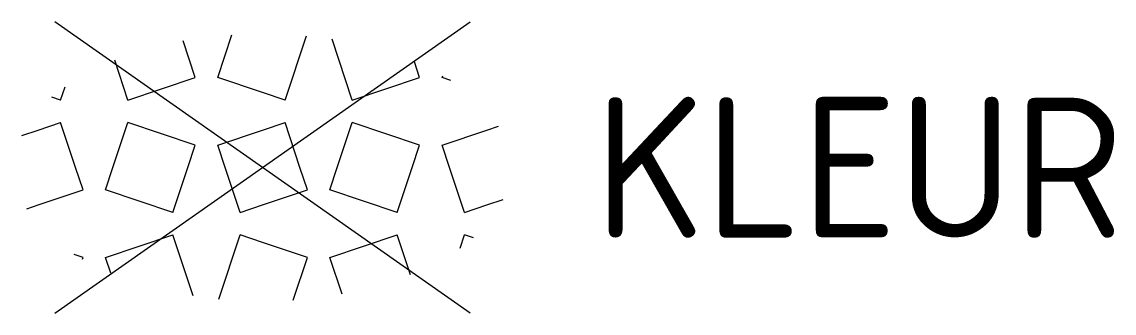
# Model space of a CAD drawing. Extents: x -3.1 to 10.9, y -1.9 to 1.9.
import ezdxf
from ezdxf.enums import TextEntityAlignment as Align

# ---------------------------------------------------------------- set-up
doc = ezdxf.new("R2010")
doc.units = 0
doc.styles.add('NLCS-ISO', font='NLCS-ISO.ttf')

msp = doc.modelspace()

# ---------------------------------------------------------------- linework, layer by layer
for p, q in [((-2.662, -1.864), (2.662, 1.864)), ((2.662, -1.864), (-2.662, 1.864)), ((-0.575, 1.15), (-0.393, 1.698)), ((0.288, 0.863), (0.561, 1.684)), ((-0.863, 1.15), (-1.019, 1.62)), ((1.15, 0.863), (0.89, 1.642)), ((-1.725, 0.863), (-1.895, 1.373)), ((2.013, 1.15), (1.945, 1.351)), ((-1.725, 0.863), (-0.863, 1.15)), ((0, 0.958), (-0.575, 1.15)), ((1.15, 0.863), (2.013, 1.15)), ((2.3, 1.15), (2.308, 1.175)), ((2.414, 1.112), (2.3, 1.15)), ((-2.588, 0.863), (-2.53, 1.034)), ((-2.588, 0.863), (-2.701, 0.9)), ((0.288, 0.863), (0, 0.958)), ((-2.875, 0.479), (-2.588, 0.575)), ((-2.396, 0), (-2.588, 0.575)), ((-1.917, 0), (-1.725, 0.575)), ((-0.863, 0.288), (-1.725, 0.575)), ((0, 0.479), (0.288, 0.575)), ((0.479, 0), (0.288, 0.575)), ((0.958, 0), (1.15, 0.575)), ((2.013, 0.288), (1.15, 0.575)), ((-3.085, 0.409), (-2.875, 0.479)), ((-0.575, 0.288), (0, 0.479)), ((2.3, 0.288), (2.875, 0.479)), ((2.875, 0.479), (3.022, 0.528)), ((-0.958, 0), (-0.863, 0.288)), ((-0.479, 0), (-0.575, 0.288)), ((1.917, 0), (2.013, 0.288)), ((2.396, 0), (2.3, 0.288)), ((-2.3, -0.288), (-2.396, 0)), ((-2.013, -0.288), (-1.917, 0)), ((-1.15, -0.575), (-0.958, 0)), ((-0.288, -0.575), (-0.479, 0)), ((0.575, -0.288), (0.479, 0)), ((0.863, -0.288), (0.958, 0)), ((1.725, -0.575), (1.917, 0)), ((2.588, -0.575), (2.396, 0)), ((-2.875, -0.479), (-2.3, -0.288)), ((-1.15, -0.575), (-2.013, -0.288)), ((0, -0.479), (0.575, -0.288)), ((1.725, -0.575), (0.863, -0.288)), ((2.875, -0.479), (3.085, -0.409)), ((-3.022, -0.528), (-2.875, -0.479)), ((-0.288, -0.575), (0, -0.479)), ((2.588, -0.575), (2.875, -0.479)), ((-2.013, -1.15), (-1.15, -0.863)), ((-0.89, -1.642), (-1.15, -0.863)), ((-0.561, -1.684), (-0.288, -0.863)), ((0, -0.958), (-0.288, -0.863)), ((0.575, -1.15), (0, -0.958)), ((0.863, -1.15), (1.725, -0.863)), ((1.895, -1.373), (1.725, -0.863)), ((2.53, -1.034), (2.588, -0.863)), ((2.701, -0.9), (2.588, -0.863)), ((-2.3, -1.15), (-2.414, -1.112)), ((-2.308, -1.175), (-2.3, -1.15)), ((-1.945, -1.353), (-2.013, -1.15)), ((0.393, -1.698), (0.575, -1.15)), ((1.019, -1.62), (0.863, -1.15))]:
    msp.add_line(p, q)

# ---------------------------------------------------------------- texts
at = {"style": 'NLCS-ISO'}
msp.add_attdef('KLEUR', text='', height=1.8, dxfattribs=at).set_placement((4.25, 0), align=Align.MIDDLE_LEFT)

doc.saveas('drawing.dxf')
